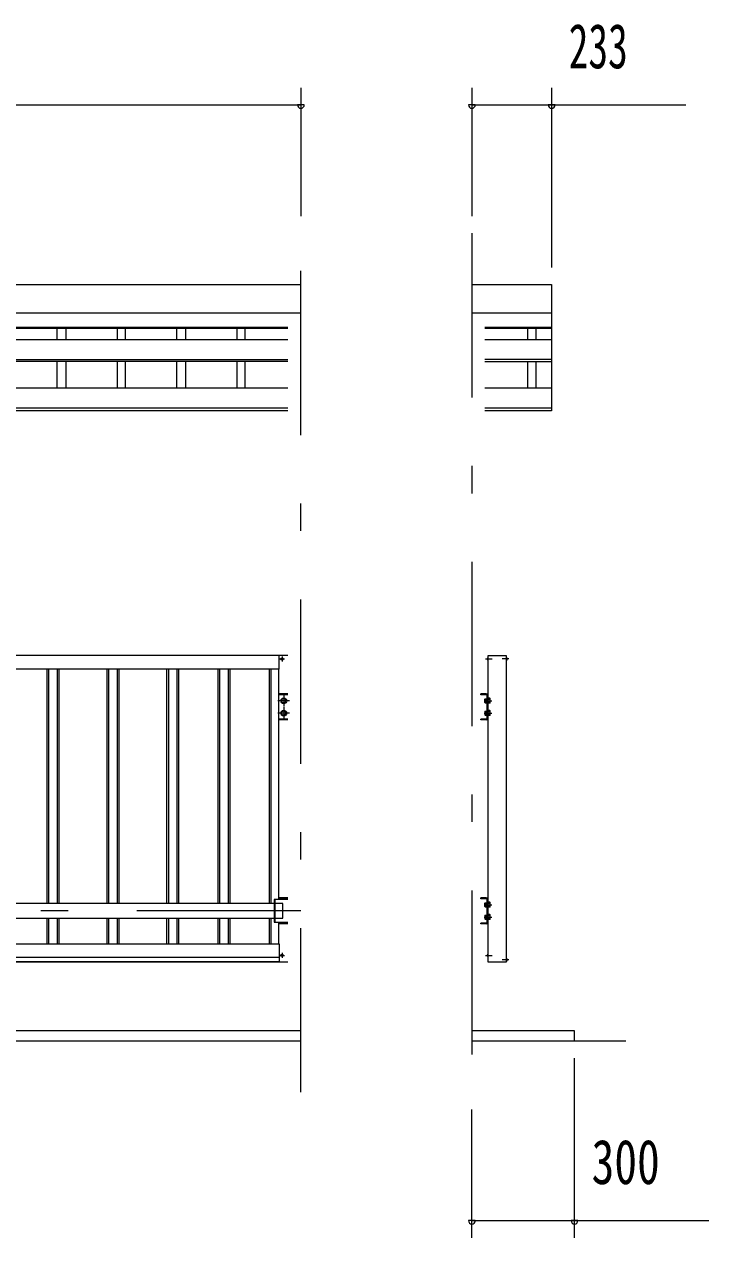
# Model space of a CAD drawing. Units: millimetres, scale not verified. Extents: x -23352 to 23352, y -10500 to 10500.
# Drawn here: x -10099 to -8098, y 1220 to 4765 of the extents above; entities that cross this region are included whole.
import ezdxf
from ezdxf.enums import TextEntityAlignment as Align

# ---------------------------------------------------------------- set-up
doc = ezdxf.new("R2010")
doc.units = ezdxf.units.MM
doc.header["$LTSCALE"] = 40
doc.linetypes.add('USER3', pattern=[24, 12, -5, 2, -5])
for name, color, linetype, lineweight in [('0-2_1-0BOLD', 7, 'Continuous', 18), ('0-3_1-2CENTER', 3, 'USER3', 18), ('0-4_1-4THIN', 4, 'Continuous', 18), ('0-5_1-5DIM', 3, 'Continuous', 18)]:
    doc.layers.add(name, color=color, linetype=linetype, lineweight=lineweight)
doc.styles.add('ＭＳ ゴシック', font='')
doc.styles.get('ＭＳ ゴシック').set_extended_font_data('MS Gothic')

msp = doc.modelspace()

# ---------------------------------------------------------------- linework, layer by layer
at = {"layer": '0-2_1-0BOLD'}
for p, q in [((-12090.69, 4004.86), (-9290.69, 4004.86)), ((-8790.69, 4004.86), (-8557.69, 4004.86)), ((-9290.69, 3921.21), (-12090.69, 3921.21)), ((-8557.69, 3921.21), (-8790.69, 3921.21)), ((-12052.54, 3880.02), (-9328.84, 3880.02)), ((-9328.84, 3876.47), (-12052.54, 3876.47)), ((-8752.54, 3880.02), (-8557.69, 3880.02)), ((-8557.69, 3876.47), (-8752.54, 3876.47)), ((-12052.54, 3844.26), (-9328.84, 3844.26)), ((-8752.54, 3844.26), (-8557.69, 3844.26)), ((-12052.54, 3785.43), (-9328.84, 3785.43)), ((-9328.84, 3779.53), (-12052.54, 3779.53)), ((-8557.69, 3785.43), (-8752.54, 3785.43)), ((-8752.54, 3779.53), (-8557.69, 3779.53)), ((-9328.84, 3701.81), (-12052.54, 3701.81)), ((-8557.69, 3701.81), (-8752.54, 3701.81)), ((-12052.54, 3644.17), (-9328.84, 3644.17)), ((-9328.84, 3635.83), (-12052.54, 3635.83)), ((-8752.54, 3644.17), (-8557.69, 3644.17)), ((-9328.83, 2920.67), (-12052.54, 2920.67)), ((-9354.08, 2880.67), (-9354.08, 2920.67)), ((-9346.34, 2910.88), (-9346.93, 2911.49)), ((-9346.34, 2910.46), (-9346.93, 2909.85)), ((-9345.89, 2911.34), (-9346.5, 2911.93)), ((-9345.89, 2910.01), (-9346.5, 2909.42)), ((-9345.47, 2911.34), (-9344.86, 2911.93)), ((-9345.47, 2910.01), (-9344.86, 2909.42)), ((-9345.01, 2910.88), (-9344.42, 2911.49)), ((-9345.01, 2910.46), (-9344.42, 2909.85)), ((-8743.03, 2914.17), (-8744.15, 2914.07)), ((-8743.03, 2920.67), (-8690.03, 2920.67)), ((-8743.03, 2797.17), (-8743.03, 2920.67)), ((-8690.03, 2914.17), (-8688.91, 2914.07)), ((-9354.08, 2880.67), (-12027.29, 2880.67)), ((-9355.68, 2880.67), (-9355.68, 2207.67)), ((-8743.03, 2907.17), (-8744.15, 2907.27)), ((-8743.32, 2907.17), (-8743.03, 2907.17)), ((-8690.03, 2907.17), (-8688.91, 2907.27)), ((-8689.74, 2907.17), (-8690.03, 2907.17)), ((-9328.83, 2808.67), (-9355.68, 2808.67)), ((-9328.83, 2806.37), (-9355.68, 2806.37)), ((-8748.53, 2808.67), (-8764.53, 2808.67)), ((-8764.53, 2806.37), (-8764.53, 2808.67)), ((-8748.53, 2806.37), (-8764.53, 2806.37)), ((-8746.83, 2804.67), (-8746.83, 2736.67)), ((-8744.53, 2804.67), (-8744.53, 2736.67)), ((-9347.18, 2792.42), (-9340.68, 2796.18)), ((-9340.68, 2796.18), (-9334.18, 2792.42)), ((-9334.18, 2792.42), (-9334.18, 2784.92)), ((-8752.43, 2793.57), (-8751.92, 2794.45)), ((-8752.43, 2783.77), (-8752.43, 2793.57)), ((-8751.92, 2794.45), (-8748.43, 2794.45)), ((-8751.92, 2791.56), (-8748.43, 2791.56)), ((-8751.92, 2785.79), (-8748.43, 2785.79)), ((-8748.43, 2782.42), (-8746.83, 2782.42)), ((-8742.93, 2797.17), (-8744.53, 2797.17)), ((-8742.93, 2780.17), (-8744.53, 2780.17)), ((-8743.03, 2761.17), (-8743.03, 2780.17)), ((-8742.93, 2780.17), (-8742.93, 2797.17)), ((-8738.12, 2796.18), (-8742.93, 2796.18)), ((-8738.12, 2792.42), (-8742.93, 2792.42)), ((-8738.12, 2784.92), (-8742.93, 2784.92)), ((-8738.12, 2781.17), (-8742.93, 2781.17)), ((-8737.43, 2794.97), (-8738.12, 2796.18)), ((-8737.43, 2782.37), (-8738.12, 2781.17)), ((-8737.43, 2782.37), (-8737.43, 2794.97)), ((-9328.83, 2734.97), (-9355.68, 2734.97)), ((-9328.83, 2732.67), (-9355.68, 2732.67)), ((-9347.18, 2756.42), (-9340.68, 2760.18)), ((-9340.68, 2760.18), (-9334.18, 2756.42)), ((-9334.18, 2756.42), (-9334.18, 2748.92)), ((-8764.53, 2732.67), (-8764.53, 2734.97)), ((-8748.53, 2734.97), (-8764.53, 2734.97)), ((-8748.53, 2732.67), (-8764.53, 2732.67)), ((-8752.43, 2757.57), (-8752.43, 2747.77)), ((-8752.43, 2747.77), (-8751.92, 2746.9)), ((-8751.92, 2755.56), (-8748.43, 2755.56)), ((-8751.92, 2749.78), (-8748.43, 2749.78)), ((-8751.92, 2746.9), (-8748.43, 2746.9)), ((-8748.43, 2758.92), (-8746.83, 2758.92)), ((-8742.93, 2761.17), (-8744.53, 2761.17)), ((-8742.93, 2744.17), (-8744.53, 2744.17)), ((-8743.03, 2024.67), (-8743.03, 2744.17)), ((-8742.93, 2744.17), (-8742.93, 2761.17)), ((-8738.12, 2760.18), (-8742.93, 2760.18)), ((-8738.12, 2756.42), (-8742.93, 2756.42)), ((-8738.12, 2748.92), (-8742.93, 2748.92)), ((-8738.12, 2745.17), (-8742.93, 2745.17)), ((-8737.43, 2758.97), (-8738.12, 2760.18)), ((-8737.43, 2746.37), (-8738.12, 2745.17)), ((-8737.43, 2746.37), (-8737.43, 2758.97)), ((-9365.64, 2141.67), (-9365.64, 2207.67)), ((-9328.84, 2212.67), (-9355.69, 2212.67)), ((-9328.84, 2210.37), (-9355.69, 2210.37)), ((-8748.53, 2212.67), (-8764.53, 2212.67)), ((-8764.53, 2210.37), (-8764.53, 2212.67)), ((-8748.53, 2210.37), (-8764.53, 2210.37)), ((-8752.43, 2197.57), (-8751.92, 2198.45)), ((-8751.92, 2198.45), (-8748.43, 2198.45)), ((-8746.83, 2208.67), (-8746.83, 2140.67)), ((-8744.53, 2208.67), (-8744.53, 2140.67)), ((-8742.93, 2201.17), (-8744.53, 2201.17)), ((-8742.93, 2184.17), (-8742.93, 2201.17)), ((-8738.12, 2200.18), (-8742.93, 2200.18)), ((-8737.43, 2198.97), (-8738.12, 2200.18)), ((-8737.43, 2186.37), (-8737.43, 2198.97)), ((-9368.84, 2196.02), (-12012.53, 2196.02)), ((-9343.19, 2196.02), (-9365.64, 2196.02)), ((-9343.19, 2153.32), (-9343.19, 2196.02)), ((-8752.43, 2187.77), (-8752.43, 2197.57)), ((-8751.92, 2195.56), (-8748.43, 2195.56)), ((-8751.92, 2189.79), (-8748.43, 2189.79)), ((-8748.43, 2186.42), (-8746.83, 2186.42)), ((-8748.43, 2162.92), (-8746.83, 2162.92)), ((-8742.93, 2184.17), (-8744.53, 2184.17)), ((-8742.93, 2165.17), (-8744.53, 2165.17)), ((-8738.12, 2196.42), (-8742.93, 2196.42)), ((-8738.12, 2188.92), (-8742.93, 2188.92)), ((-8738.12, 2185.17), (-8742.93, 2185.17)), ((-8742.93, 2148.17), (-8742.93, 2165.17)), ((-8738.12, 2164.18), (-8742.93, 2164.18)), ((-8737.43, 2186.37), (-8738.12, 2185.17)), ((-8737.43, 2162.97), (-8738.12, 2164.18)), ((-8737.43, 2150.37), (-8737.43, 2162.97)), ((-12012.53, 2153.32), (-9368.84, 2153.32)), ((-9365.64, 2153.32), (-9343.19, 2153.32)), ((-9328.84, 2138.97), (-9355.69, 2138.97)), ((-9328.84, 2136.67), (-9355.69, 2136.67)), ((-9355.68, 2141.67), (-9355.68, 2078.07)), ((-8764.53, 2136.67), (-8764.53, 2138.97)), ((-8748.53, 2138.97), (-8764.53, 2138.97)), ((-8748.53, 2136.67), (-8764.53, 2136.67)), ((-8752.43, 2161.57), (-8752.43, 2151.77)), ((-8752.43, 2151.77), (-8751.92, 2150.9)), ((-8751.92, 2159.56), (-8748.43, 2159.56)), ((-8751.92, 2153.78), (-8748.43, 2153.78)), ((-8751.92, 2150.9), (-8748.43, 2150.9)), ((-8742.93, 2148.17), (-8744.53, 2148.17)), ((-8738.12, 2160.42), (-8742.93, 2160.42)), ((-8738.12, 2152.92), (-8742.93, 2152.92)), ((-8738.12, 2149.17), (-8742.93, 2149.17)), ((-8737.43, 2150.37), (-8738.12, 2149.17)), ((-12027.29, 2078.07), (-9354.08, 2078.07)), ((-9354.08, 2078.07), (-9354.08, 2024.67)), ((-9328.83, 2024.67), (-12052.54, 2024.67)), ((-9354.08, 2038.07), (-12027.29, 2038.07)), ((-9354.08, 2026.27), (-12027.29, 2026.27)), ((-9346.34, 2044.88), (-9346.93, 2045.49)), ((-9346.34, 2044.46), (-9346.93, 2043.85)), ((-9345.89, 2045.34), (-9346.5, 2045.93)), ((-9345.89, 2044.01), (-9346.5, 2043.42)), ((-9345.47, 2045.34), (-9344.86, 2045.93)), ((-9345.47, 2044.01), (-9344.86, 2043.42)), ((-9345.01, 2044.88), (-9344.42, 2045.49)), ((-9345.01, 2044.46), (-9344.42, 2043.85)), ((-8743.03, 2048.17), (-8744.15, 2048.07)), ((-8743.03, 2041.17), (-8744.15, 2041.27)), ((-8743.32, 2041.17), (-8743.03, 2041.17)), ((-8690.03, 2035.17), (-8688.91, 2035.07)), ((-8690.03, 2028.17), (-8688.91, 2028.27)), ((-8689.74, 2028.17), (-8690.03, 2028.17)), ((-9290.69, 1824.67), (-12090.69, 1824.67)), ((-12090.69, 1794.67), (-9290.69, 1794.67)), ((-8790.69, 1794.67), (-8340.69, 1794.67))]:
    msp.add_line(p, q, dxfattribs=at)
for points in [[(-8557.69, 4004.86), (-8557.69, 3635.83), (-8752.54, 3635.83)], [(-8690.03, 2920.67), (-8690.03, 2024.67), (-8743.03, 2024.67)], [(-9347.18, 2792.42), (-9347.18, 2784.92), (-9340.68, 2781.17), (-9334.18, 2784.92)], [(-8752.43, 2783.77), (-8751.92, 2782.9), (-8748.43, 2782.9)], [(-8748.43, 2782.42), (-8748.43, 2794.92), (-8746.83, 2794.92)], [(-9347.18, 2756.42), (-9347.18, 2748.92), (-9340.68, 2745.17), (-9334.18, 2748.92)], [(-8752.43, 2757.57), (-8751.92, 2758.45), (-8748.43, 2758.45)], [(-8748.43, 2758.92), (-8748.43, 2746.42), (-8746.83, 2746.42)], [(-9328.84, 2207.67), (-9368.84, 2207.67), (-9368.84, 2141.67), (-9328.84, 2141.67)], [(-8748.43, 2186.42), (-8748.43, 2198.92), (-8746.83, 2198.92)], [(-8752.43, 2187.77), (-8751.92, 2186.9), (-8748.43, 2186.9)], [(-8748.43, 2162.92), (-8748.43, 2150.42), (-8746.83, 2150.42)], [(-8752.43, 2161.57), (-8751.92, 2162.45), (-8748.43, 2162.45)], [(-8490.69, 1794.67), (-8490.69, 1824.67), (-8790.69, 1824.67)]]:
    msp.add_lwpolyline(points, dxfattribs=at)
for centre, radius in [((-9345.68, 2910.67), 3.54), ((-9340.68, 2788.67), 8.5), ((-9340.68, 2788.67), 6.3), ((-9340.68, 2752.67), 8.5), ((-9340.68, 2752.67), 6.3), ((-9345.68, 2044.67), 3.54)]:
    msp.add_circle(centre, radius, dxfattribs=at)
for centre, radius, start, end in [((-9345.68, 2910.67), 1.5, 123.11206, 146.88794), ((-9345.68, 2910.67), 1.5, 213.11206, 236.88794), ((-9346.56, 2910.67), 0.3, 315.99959, 44.00041), ((-9345.68, 2911.55), 0.3, 225.99959, 314.00041), ((-9345.68, 2909.79), 0.3, 45.99959, 134.00041), ((-9344.8, 2910.67), 0.3, 135.99959, 224.00041), ((-9345.68, 2910.67), 1.5, 33.11206, 56.88794), ((-9345.68, 2910.67), 1.5, 303.11206, 326.88794), ((-8736.63, 2910.67), 9, 164.11915, 195.88085), ((-8744.03, 2912.78), 1.3, 95, 164.11915), ((-8744.03, 2908.56), 1.3, 195.88085, 265), ((-8689.02, 2912.78), 1.3, 15.88085, 85), ((-8689.02, 2908.56), 1.3, 275, 344.11915), ((-8696.43, 2910.67), 9, 344.11915, 15.88085), ((-8748.53, 2804.67), 4, 0, 90), ((-8748.53, 2804.67), 1.7, 0, 90), ((-8750.11, 2793), 2.32, 180, 218.54623), ((-8743.92, 2788.67), 8.51, 160.17089, 199.83133), ((-8750.11, 2784.34), 2.32, 141.46857, 180), ((-8747.89, 2788.67), 10.46, 338.97459, 21.02541), ((-8740.3, 2794.3), 2.88, 319.27318, 360), ((-8740.3, 2783.04), 2.88, 0, 40.72682), ((-8750.11, 2757), 2.32, 180, 218.53143), ((-8743.92, 2752.67), 8.51, 160.16867, 199.82911), ((-8750.11, 2748.34), 2.32, 141.45377, 180), ((-8748.53, 2736.67), 4, 270, 0), ((-8748.53, 2736.67), 1.7, 270, 0), ((-8747.89, 2752.67), 10.46, 338.97459, 21.02541), ((-8740.3, 2758.3), 2.88, 319.27318, 360), ((-8740.3, 2747.04), 2.88, 0, 40.72682), ((-8748.53, 2208.67), 4, 0, 90), ((-8748.53, 2208.67), 1.7, 0, 90), ((-8740.3, 2198.3), 2.88, 319.27318, 360), ((-8750.11, 2197), 2.32, 180, 218.54623), ((-8743.92, 2192.67), 8.51, 160.17089, 199.83133), ((-8750.11, 2188.34), 2.32, 141.46857, 180), ((-8747.89, 2192.67), 10.46, 338.97459, 21.02541), ((-8740.3, 2187.04), 2.88, 0, 40.72682), ((-8750.11, 2161), 2.32, 180, 218.53143), ((-8743.92, 2156.67), 8.51, 160.16867, 199.82911), ((-8750.11, 2152.34), 2.32, 141.45377, 180), ((-8748.53, 2140.67), 4, 270, 0), ((-8748.53, 2140.67), 1.7, 270, 0), ((-8747.89, 2156.67), 10.46, 338.97459, 21.02541), ((-8740.3, 2162.3), 2.88, 319.27318, 360), ((-8740.3, 2151.04), 2.88, 0, 40.72682), ((-9345.68, 2044.67), 1.5, 123.11206, 146.88794), ((-9345.68, 2044.67), 1.5, 213.11206, 236.88794), ((-9346.56, 2044.67), 0.3, 315.99959, 44.00041), ((-9345.68, 2045.55), 0.3, 225.99959, 314.00041), ((-9345.68, 2043.79), 0.3, 45.99959, 134.00041), ((-9344.8, 2044.67), 0.3, 135.99959, 224.00041), ((-9345.68, 2044.67), 1.5, 33.11206, 56.88794), ((-9345.68, 2044.67), 1.5, 303.11206, 326.88794), ((-8736.63, 2044.67), 9, 164.11915, 195.88085), ((-8744.03, 2046.78), 1.3, 95, 164.11915), ((-8744.03, 2042.56), 1.3, 195.88085, 265), ((-8689.02, 2033.78), 1.3, 15.88085, 85), ((-8689.02, 2029.56), 1.3, 275, 344.11915), ((-8696.43, 2031.67), 9, 344.11915, 15.88085)]:
    msp.add_arc(centre, radius, start, end, dxfattribs=at)
at = {"layer": '0-3_1-2CENTER'}
for p, q in [((-9290.69, 1644.67), (-9290.69, 4154.87)), ((-8790.69, 4154.67), (-8790.69, 1644.67)), ((-9352.76, 2910.67), (-9338.6, 2910.67)), ((-9345.68, 2917.75), (-9345.68, 2903.59)), ((-8750.63, 2910.67), (-8731.03, 2910.67)), ((-8682.43, 2910.67), (-8702.03, 2910.67)), ((-9340.68, 2805.67), (-9340.68, 2771.67)), ((-9323.68, 2788.67), (-9357.68, 2788.67)), ((-9340.68, 2769.67), (-9340.68, 2735.67)), ((-8754.68, 2788.67), (-8732.52, 2788.67)), ((-9323.68, 2752.67), (-9357.68, 2752.67)), ((-8754.68, 2752.67), (-8732.52, 2752.67)), ((-9290.69, 2174.67), (-12090.69, 2174.67)), ((-8754.68, 2192.67), (-8732.52, 2192.67)), ((-8754.68, 2156.67), (-8732.52, 2156.67)), ((-9352.76, 2044.67), (-9338.6, 2044.67)), ((-9345.68, 2051.75), (-9345.68, 2037.59)), ((-8750.63, 2044.67), (-8731.03, 2044.67)), ((-8682.43, 2031.67), (-8702.03, 2031.67))]:
    msp.add_line(p, q, dxfattribs=at)
at = {"layer": '0-4_1-4THIN'}
for p, q in [((-10003.19, 3844.26), (-10003.19, 3876.47)), ((-9978.2, 3876.47), (-9978.2, 3844.26)), ((-9828.19, 3876.47), (-9828.19, 3844.26)), ((-9803.2, 3844.26), (-9803.2, 3876.47)), ((-9653.19, 3844.26), (-9653.19, 3876.47)), ((-9628.2, 3876.47), (-9628.2, 3844.26)), ((-9478.19, 3876.47), (-9478.19, 3844.26)), ((-9453.2, 3844.26), (-9453.2, 3876.47)), ((-8628.19, 3876.47), (-8628.19, 3844.26)), ((-8603.19, 3844.26), (-8603.19, 3876.47)), ((-10003.19, 3701.81), (-10003.19, 3779.53)), ((-9978.2, 3779.53), (-9978.2, 3701.81)), ((-9828.19, 3779.53), (-9828.19, 3701.81)), ((-9803.2, 3701.81), (-9803.2, 3779.53)), ((-9653.19, 3701.81), (-9653.19, 3779.53)), ((-9628.2, 3779.53), (-9628.2, 3701.81)), ((-9478.19, 3779.53), (-9478.19, 3701.81)), ((-9453.2, 3701.81), (-9453.2, 3779.53)), ((-8628.19, 3779.53), (-8628.19, 3701.81)), ((-8603.19, 3701.81), (-8603.19, 3779.53)), ((-10033.18, 2880.67), (-10033.18, 2196.02)), ((-10028.18, 2880.67), (-10028.18, 2196.02)), ((-10003.18, 2880.67), (-10003.18, 2196.02)), ((-9998.18, 2880.67), (-9998.18, 2196.02)), ((-9858.18, 2880.67), (-9858.18, 2196.02)), ((-9853.18, 2880.67), (-9853.18, 2196.02)), ((-9828.18, 2880.67), (-9828.18, 2196.02)), ((-9823.18, 2880.67), (-9823.18, 2196.02)), ((-9683.18, 2880.67), (-9683.18, 2196.02)), ((-9678.18, 2880.67), (-9678.18, 2196.02)), ((-9653.18, 2880.67), (-9653.18, 2196.02)), ((-9648.18, 2880.67), (-9648.18, 2196.02)), ((-9533.18, 2880.67), (-9533.18, 2196.02)), ((-9528.18, 2880.67), (-9528.18, 2196.02)), ((-9503.18, 2880.67), (-9503.18, 2196.02)), ((-9498.18, 2880.67), (-9498.18, 2196.02)), ((-9383.18, 2880.67), (-9383.18, 2196.02)), ((-9378.18, 2880.67), (-9378.18, 2196.02)), ((-10033.18, 2153.32), (-10033.18, 2078.07)), ((-10028.18, 2153.32), (-10028.18, 2078.07)), ((-10003.18, 2153.32), (-10003.18, 2078.07)), ((-9998.18, 2153.32), (-9998.18, 2078.07)), ((-9858.18, 2153.32), (-9858.18, 2078.07)), ((-9853.18, 2153.32), (-9853.18, 2078.07)), ((-9828.18, 2153.32), (-9828.18, 2078.07)), ((-9823.18, 2153.32), (-9823.18, 2078.07)), ((-9683.18, 2153.32), (-9683.18, 2078.07)), ((-9678.18, 2153.32), (-9678.18, 2078.07)), ((-9653.18, 2153.32), (-9653.18, 2078.07)), ((-9648.18, 2153.32), (-9648.18, 2078.07)), ((-9533.18, 2153.32), (-9533.18, 2078.07)), ((-9528.18, 2153.32), (-9528.18, 2078.07)), ((-9503.18, 2153.32), (-9503.18, 2078.07)), ((-9498.18, 2153.32), (-9498.18, 2078.07)), ((-9383.18, 2153.32), (-9383.18, 2078.07)), ((-9378.18, 2153.32), (-9378.18, 2078.07))]:
    msp.add_line(p, q, dxfattribs=at)
at = {"layer": '0-5_1-5DIM'}
for p, q in [((-9290.69, 4579.67), (-9290.69, 4204.87)), ((-8790.69, 4579.67), (-8790.69, 4204.67)), ((-8557.69, 4579.67), (-8557.69, 4054.86)), ((-12090.69, 4529.67), (-9290.69, 4529.67)), ((-9280.69, 4529.67), (-9300.69, 4529.67)), ((-8780.69, 4529.67), (-8800.69, 4529.67)), ((-8790.69, 4529.67), (-8557.69, 4529.67)), ((-8547.69, 4529.67), (-8567.69, 4529.67)), ((-8557.69, 4529.67), (-8165.19, 4529.67)), ((-8490.69, 1219.67), (-8490.69, 1744.67)), ((-8790.69, 1219.67), (-8790.69, 1594.67)), ((-8780.69, 1269.67), (-8800.69, 1269.67)), ((-8790.69, 1269.67), (-8490.69, 1269.67)), ((-8480.69, 1269.67), (-8500.69, 1269.67)), ((-8490.69, 1269.67), (-8098.19, 1269.67))]:
    msp.add_line(p, q, dxfattribs=at)
for centre in [(-9290.69, 4529.67), (-8790.69, 4529.67), (-8557.69, 4529.67), (-8790.69, 1269.67), (-8490.69, 1269.67)]:
    msp.add_arc(centre, 10, 180, 0, dxfattribs=at)

# ---------------------------------------------------------------- texts
at = {"layer": '0-5_1-5DIM', "color": 7, "style": 'ＭＳ ゴシック'}
for s, width, p in [('233', 0.65, (-8507.69, 4597.44)), ('300', 0.75, (-8440.69, 1337.43))]:
    msp.add_text(s, height=130.2, dxfattribs=dict(at, width=width)).set_placement(p, align=Align.BOTTOM_LEFT)

doc.saveas('drawing.dxf')
